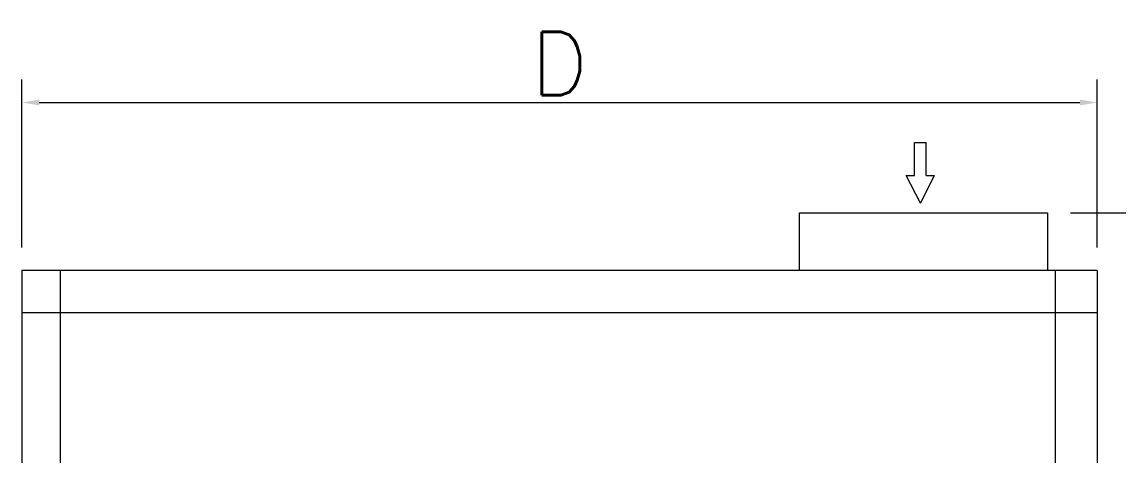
# Model space of a CAD drawing. Header units: millimetres. Extents: x 1925 to 561113, y 7411 to 433459.
# Drawn here: x 274511 to 347007, y 198076 to 226687 of the extents above; entities that cross this region are included whole.
import ezdxf

# ---------------------------------------------------------------- set-up
doc = ezdxf.new("R2010")
doc.units = ezdxf.units.MM
doc.header["$LTSCALE"] = 25.4
doc.layers.get('Defpoints').update_dxf_attribs({"lineweight": 5})
doc.styles.add('Roman', font='romans')
doc.styles.get("Standard").update_dxf_attribs({"font": 'arial.ttf'})
doc.dimstyles.new('ISO-25', dxfattribs={"dimscale": 30, "dimtxt": 38.1, "dimasz": 38.1, "dimexe": 50.8, "dimexo": 50.8, "dimgap": 15.875, "dimtad": 1, "dimtih": 1, "dimtoh": 1, "dimdec": 1, "dimlfac": 0.03937, "dimdsep": 46, "dimtxsty": 'Standard', "dimcen": 63.5, "dimclrd": 7, "dimclre": 7, "dimclrt": 7, "dimadec": 0, "dimazin": 0, "dimtfac": 1, "dimtdec": 1, "dimtmove": 0, "dimatfit": 3, "dimfxl": 25.4, "dimlwd": 5, "dimlwe": 5, "dimarcsym": 0})

# ---------------------------------------------------------------- blocks, each defined once
blk = doc.blocks.new('*D20')
at = {"color": 7, "linetype": 'Continuous', "lineweight": 5, "transparency": 16777216}
for p, q in [((274511, 211794), (274511, 222889)), ((345631, 211794), (345631, 222889)), ((275654, 221365), (344488, 221365))]:
    blk.add_line(p, q, dxfattribs=at)
at = {"color": 7, "transparency": 16777216}
for points in [[(275654, 221555), (275654, 221174), (274511, 221365)], [(344488, 221555), (344488, 221174), (345631, 221365)]]:
    blk.add_solid(points, dxfattribs=at)
at = {"layer": 'Defpoints', "color": 0, "transparency": 16777216}
for p in [(345631, 221365), (274511, 210270), (345631, 210270)]:
    blk.add_point(p, dxfattribs=at)
at = {"color": 7, "lineweight": 5, "transparency": 16777216, "insert": (310071, 223937), "char_height": 4191, "attachment_point": 5, "style": 'Roman'}
blk.add_mtext('D', dxfattribs=at)
blk = doc.blocks.new('*D21')
at = {"color": 7, "linetype": 'Continuous', "lineweight": 5, "transparency": 16777216}
for p, q in [((343853, 214086), (370382, 214086)), ((368858, 212943), (368858, 192270)), ((368858, 154269), (368858, 187126)), ((343853, 153126), (370382, 153126))]:
    blk.add_line(p, q, dxfattribs=at)
at = {"color": 7, "transparency": 16777216}
for points in [[(368668, 212943), (369049, 212943), (368858, 214086)], [(368668, 154269), (369049, 154269), (368858, 153126)]]:
    blk.add_solid(points, dxfattribs=at)
at = {"layer": 'Defpoints', "color": 0, "transparency": 16777216}
for p in [(342329, 214086), (342329, 153126), (368858, 153126)]:
    blk.add_point(p, dxfattribs=at)
at = {"color": 7, "lineweight": 5, "transparency": 16777216, "insert": (368858, 189698), "char_height": 4191, "attachment_point": 5, "style": 'Roman'}
blk.add_mtext('2400', dxfattribs=at)

msp = doc.modelspace()

# ---------------------------------------------------------------- linework, layer by layer
at = {"color": 7, "linetype": 'Continuous', "lineweight": 5, "ltscale": 15}
for p, q in [((333538.19, 216553.42), (333538.19, 218717.54)), ((333538.19, 218717.54), (334321.88, 218717.54)), ((334321.88, 216553.42), (334321.88, 218717.54)), ((333930.04, 214709.37), (333000.01, 216553.42)), ((333000.01, 216553.42), (333538.19, 216553.42)), ((333930.04, 214709.37), (334860.07, 216553.42)), ((334321.88, 216553.42), (334860.07, 216553.42)), ((325945.86, 210275.83), (325945.86, 214085.83)), ((325945.86, 214085.83), (342328.86, 214085.83)), ((342328.86, 214085.83), (342328.86, 210275.83)), ((345630.86, 210270.33), (274510.86, 210270.33)), ((274510.86, 210270.33), (274510.87, 186293.22)), ((277050.85, 210275.83), (277050.85, 186293.22)), ((342836.83, 210275.83), (342836.7, 156930.33)), ((345630.86, 210270.33), (345630.7, 156930.33)), ((345630.85, 207476.35), (274510.86, 207476.33))]:
    msp.add_line(p, q, dxfattribs=at)

# ---------------------------------------------------------------- dimensions: what is measured, and where the dimension line sits
at = {"color": 7, "lineweight": 5}
dim = msp.add_linear_dim(base=(345630.86, 221364.9), p1=(274510.86, 210270.33), p2=(345630.86, 210270.33), text='D', dimstyle='ISO-25', override={"dimscale": 30, "dimtxt": 139.7, "dimpost": '\\X', "dimtxsty": 'Roman', "dimtmove": 1}, dxfattribs=at)
dim.commit()
dim.dimension.update_dxf_attribs({"geometry": '*D20', "text_midpoint": (310070.86, 221364.9), "dimtype": 160})
dim = msp.add_linear_dim(base=(368858.21, 153125.82), p1=(342328.86, 214085.83), p2=(342328.86, 153125.82), angle=90, dimstyle='ISO-25', override={"dimscale": 30, "dimtxt": 139.7, "dimpost": '\\X', "dimtxsty": 'Roman', "dimtmove": 1}, dxfattribs=at)
dim.commit()
dim.dimension.update_dxf_attribs({"geometry": '*D21', "text_midpoint": (368858.21, 189697.87), "dimtype": 160})

doc.saveas('drawing.dxf')
